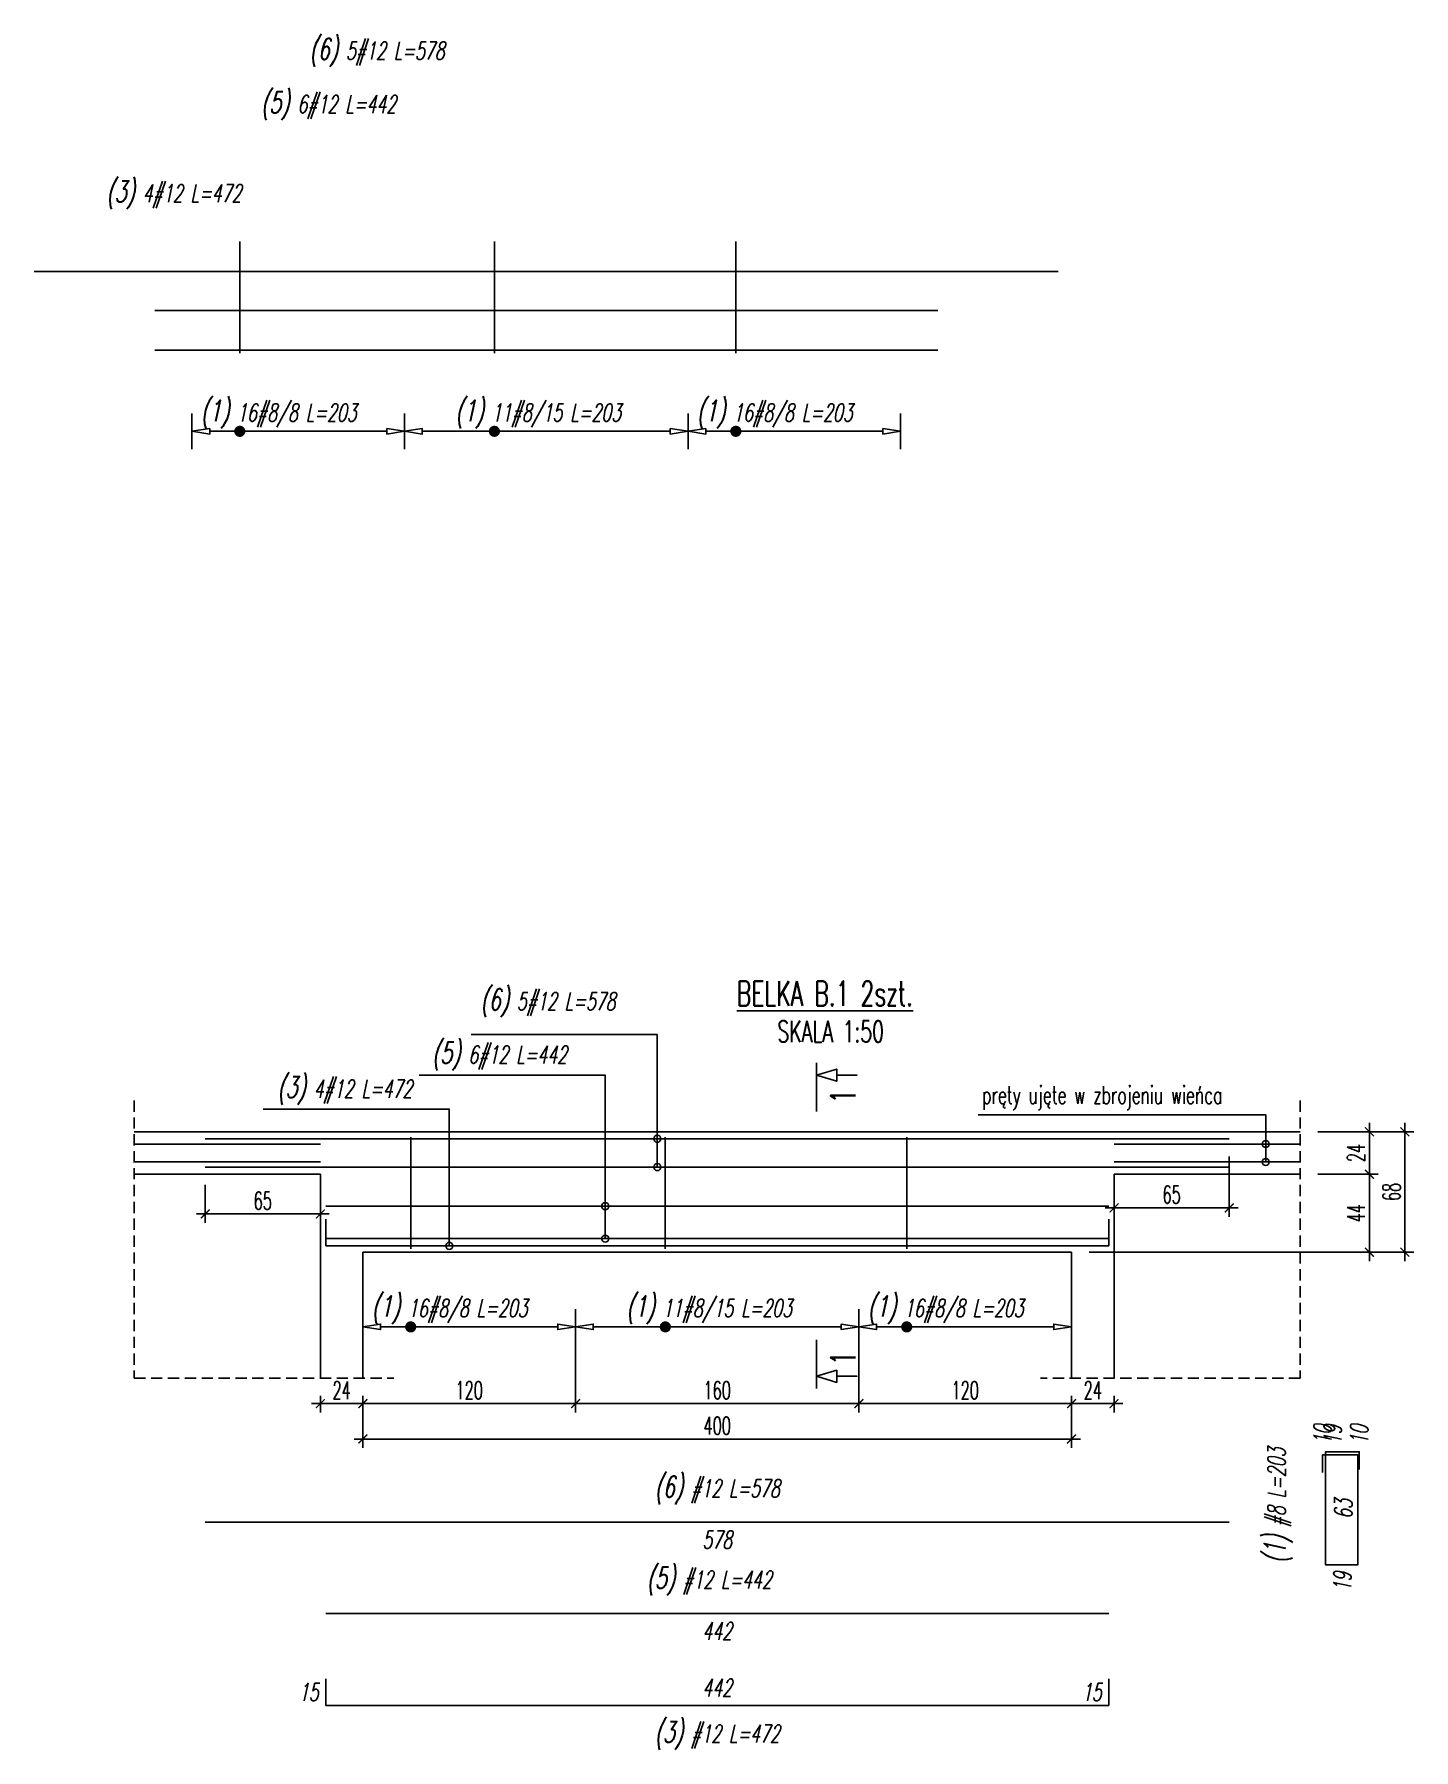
# Model space of a CAD drawing. Header units: millimetres. Extents: x 26458 to 31924, y -55340 to -52939.
# Drawn here: x 27282 to 28061, y -53908 to -52939 of the extents above; entities that cross this region are included whole.
import ezdxf
from ezdxf.enums import TextEntityAlignment as Align

# ---------------------------------------------------------------- set-up
doc = ezdxf.new("R2010")
doc.units = ezdxf.units.MM
doc.linetypes.add('DASHED2', pattern=[9.525, 6.35, -3.175])
doc.layers.get('Defpoints').update_dxf_attribs({"color": 251})
for name, color, linetype in [('K-HATCHpręt', 105, 'Continuous'), ('K-ODNOSNIK', 8, 'Continuous'), ('K-POMOCNICZE', 9, 'DASHED2'), ('K-SCIANY', 2, 'Continuous'), ('K-TEXT 2.4mm', 71, 'Continuous'), ('K-TEXT 2.8mm', 101, 'Continuous'), ('K-TEXT 2mm', 254, 'Continuous'), ('K-WYMIARY', 1, 'Continuous'), ('K-ZBROJ_12', 161, 'Continuous'), ('N-35-PLYTY', 101, 'Continuous'), ('ZBROJA_NIEZLICZAC', 255, 'Continuous'), ('ZBROJA_PRET', 161, 'Continuous'), ('ZBROJA_RZUTPR', 141, 'Continuous'), ('ZBROJA_RZUTPR1', 255, 'Continuous'), ('ZBROJA_ZASIEG', 253, 'Continuous'), ('ZBROJA_ZLICZAC', 125, 'Continuous')]:
    doc.layers.add(name, color=color, linetype=linetype)
doc.styles.add('STYL_ZBROJA', font='romanszb.shx', dxfattribs={"width": 0.65, "oblique": 12})
doc.styles.add('text 2.4mm', font='romans.shx', dxfattribs={"width": 0.65})
doc.styles.add('text 2.8mm', font='romans.shx', dxfattribs={"width": 0.65})
doc.styles.add('text 2mm', font='romans.shx', dxfattribs={"width": 0.65})
doc.styles.add('WYM1', font='romanszb.shx', dxfattribs={"width": 0.6})
doc.dimstyles.new('CM100', dxfattribs={"dimscale": 5, "dimtxt": 2, "dimasz": 1, "dimexe": 1, "dimexo": 2, "dimgap": 0.5, "dimtad": 1, "dimrnd": 0.5, "dimdsep": 46, "dimtxsty": 'WYM1', "dimblk": 'OBLIQUE', "dimcen": 0, "dimdle": 1, "dimclrd": 253, "dimclre": 251, "dimclrt": 30, "dimadec": 0, "dimazin": 0, "dimtfac": 1, "dimtix": 1, "dimtmove": 0, "dimatfit": 0, "dimfxl": 1, "dimtfillclr": 256, "dimtolj": 1, "dimarcsym": 0})

# ---------------------------------------------------------------- blocks, each defined once
blk = doc.blocks.new('_ArchTick')
at = {"color": 0, "linetype": 'ByBlock', "const_width": 0.15}
blk.add_lwpolyline([(-0.5, -0.5), (0.5, 0.5)], dxfattribs=at)
blk = doc.blocks.new('*D74')
at = {"layer": 'Defpoints', "color": 0, "transparency": 16777216}
for p in [(27467.85, -53697.78), (27867.85, -53697.78), (27867.85, -53732.18)]:
    blk.add_point(p, dxfattribs=at)
at = {"layer": 'K-WYMIARY', "color": 251, "lineweight": -2, "transparency": 16777216}
for p, q in [((27467.85, -53707.78), (27467.85, -53737.18)), ((27867.85, -53707.78), (27867.85, -53737.18))]:
    blk.add_line(p, q, dxfattribs=at)
at = {"layer": 'K-WYMIARY', "color": 253, "lineweight": -2, "transparency": 16777216}
blk.add_line((27462.85, -53732.18), (27872.85, -53732.18), dxfattribs=at)
at = {"layer": 'K-WYMIARY', "color": 253, "lineweight": -2, "transparency": 16777216, "xscale": 5, "yscale": 5, "zscale": 5, "rotation": 180}
blk.add_blockref('_ArchTick', (27467.85, -53732.18), dxfattribs=at)
at = {"layer": 'K-WYMIARY', "color": 253, "lineweight": -2, "transparency": 16777216, "xscale": 5, "yscale": 5, "zscale": 5}
blk.add_blockref('_ArchTick', (27867.85, -53732.18), dxfattribs=at)
at = {"layer": 'K-WYMIARY', "color": 30, "transparency": 16777216, "insert": (27667.85, -53724.68), "char_height": 10, "attachment_point": 5, "style": 'WYM1'}
blk.add_mtext('\\A1;400', dxfattribs=at)
blk = doc.blocks.new('*D75')
at = {"layer": 'Defpoints', "color": 0, "transparency": 16777216}
for p in [(27587.85, -53668.87), (27467.85, -53697.78), (27587.85, -53712.18)]:
    blk.add_point(p, dxfattribs=at)
at = {"layer": 'K-WYMIARY', "color": 251, "lineweight": -2, "transparency": 16777216}
for p, q in [((27587.85, -53678.87), (27587.85, -53717.18)), ((27467.85, -53707.78), (27467.85, -53717.18))]:
    blk.add_line(p, q, dxfattribs=at)
at = {"layer": 'K-WYMIARY', "color": 253, "lineweight": -2, "transparency": 16777216}
blk.add_line((27462.85, -53712.18), (27592.85, -53712.18), dxfattribs=at)
at = {"layer": 'K-WYMIARY', "color": 253, "lineweight": -2, "transparency": 16777216, "xscale": 5, "yscale": 5, "zscale": 5, "rotation": 180}
blk.add_blockref('_ArchTick', (27467.85, -53712.18), dxfattribs=at)
at = {"layer": 'K-WYMIARY', "color": 253, "lineweight": -2, "transparency": 16777216, "xscale": 5, "yscale": 5, "zscale": 5}
blk.add_blockref('_ArchTick', (27587.85, -53712.18), dxfattribs=at)
at = {"layer": 'K-WYMIARY', "color": 30, "transparency": 16777216, "insert": (27527.85, -53704.68), "char_height": 10, "attachment_point": 5, "style": 'WYM1'}
blk.add_mtext('\\A1;120', dxfattribs=at)
blk = doc.blocks.new('*D76')
at = {"layer": 'Defpoints', "color": 0, "transparency": 16777216}
for p in [(27587.85, -53668.87), (27747.85, -53668.87), (27747.85, -53712.18)]:
    blk.add_point(p, dxfattribs=at)
at = {"layer": 'K-WYMIARY', "color": 251, "lineweight": -2, "transparency": 16777216}
for p, q in [((27587.85, -53678.87), (27587.85, -53717.18)), ((27747.85, -53678.87), (27747.85, -53717.18))]:
    blk.add_line(p, q, dxfattribs=at)
at = {"layer": 'K-WYMIARY', "color": 253, "lineweight": -2, "transparency": 16777216}
blk.add_line((27582.85, -53712.18), (27752.85, -53712.18), dxfattribs=at)
at = {"layer": 'K-WYMIARY', "color": 253, "lineweight": -2, "transparency": 16777216, "xscale": 5, "yscale": 5, "zscale": 5, "rotation": 180}
blk.add_blockref('_ArchTick', (27587.85, -53712.18), dxfattribs=at)
at = {"layer": 'K-WYMIARY', "color": 253, "lineweight": -2, "transparency": 16777216, "xscale": 5, "yscale": 5, "zscale": 5}
blk.add_blockref('_ArchTick', (27747.85, -53712.18), dxfattribs=at)
at = {"layer": 'K-WYMIARY', "color": 30, "transparency": 16777216, "insert": (27667.85, -53704.68), "char_height": 10, "attachment_point": 5, "style": 'WYM1'}
blk.add_mtext('\\A1;160', dxfattribs=at)
blk = doc.blocks.new('*D77')
at = {"layer": 'Defpoints', "color": 0, "transparency": 16777216}
for p in [(27747.85, -53668.87), (27867.85, -53697.78), (27867.85, -53712.18)]:
    blk.add_point(p, dxfattribs=at)
at = {"layer": 'K-WYMIARY', "color": 251, "lineweight": -2, "transparency": 16777216}
for p, q in [((27747.85, -53678.87), (27747.85, -53717.18)), ((27867.85, -53707.78), (27867.85, -53717.18))]:
    blk.add_line(p, q, dxfattribs=at)
at = {"layer": 'K-WYMIARY', "color": 253, "lineweight": -2, "transparency": 16777216}
blk.add_line((27742.85, -53712.18), (27872.85, -53712.18), dxfattribs=at)
at = {"layer": 'K-WYMIARY', "color": 253, "lineweight": -2, "transparency": 16777216, "xscale": 5, "yscale": 5, "zscale": 5, "rotation": 180}
blk.add_blockref('_ArchTick', (27747.85, -53712.18), dxfattribs=at)
at = {"layer": 'K-WYMIARY', "color": 253, "lineweight": -2, "transparency": 16777216, "xscale": 5, "yscale": 5, "zscale": 5}
blk.add_blockref('_ArchTick', (27867.85, -53712.18), dxfattribs=at)
at = {"layer": 'K-WYMIARY', "color": 30, "transparency": 16777216, "insert": (27807.85, -53704.68), "char_height": 10, "attachment_point": 5, "style": 'WYM1'}
blk.add_mtext('\\A1;120', dxfattribs=at)
blk = doc.blocks.new('*D78')
at = {"layer": 'Defpoints', "color": 0, "transparency": 16777216}
for p in [(27996.94, -53558.71), (27996.94, -53582.71), (28035.98, -53582.71)]:
    blk.add_point(p, dxfattribs=at)
at = {"layer": 'K-WYMIARY', "color": 253, "lineweight": -2, "transparency": 16777216}
blk.add_line((28035.98, -53553.71), (28035.98, -53587.71), dxfattribs=at)
at = {"layer": 'K-WYMIARY', "color": 251, "lineweight": -2, "transparency": 16777216}
for p, q in [((28006.94, -53558.71), (28040.98, -53558.71)), ((28006.94, -53582.71), (28040.98, -53582.71))]:
    blk.add_line(p, q, dxfattribs=at)
at = {"layer": 'K-WYMIARY', "color": 253, "lineweight": -2, "transparency": 16777216, "xscale": 5, "yscale": 5, "zscale": 5}
for p, rotation in [((28035.98, -53558.71), 90), ((28035.98, -53582.71), 270)]:
    blk.add_blockref('_ArchTick', p, dxfattribs=dict(at, rotation=rotation))
at = {"layer": 'K-WYMIARY', "color": 30, "transparency": 16777216, "insert": (28028.48, -53570.71), "char_height": 10, "attachment_point": 5, "rotation": 90, "style": 'WYM1'}
blk.add_mtext('\\A1;24', dxfattribs=at)
blk = doc.blocks.new('*D79')
at = {"layer": 'Defpoints', "color": 0, "transparency": 16777216}
for p in [(27996.94, -53582.71), (27867.85, -53626.71), (28035.98, -53626.71)]:
    blk.add_point(p, dxfattribs=at)
at = {"layer": 'K-WYMIARY', "color": 251, "lineweight": -2, "transparency": 16777216}
for p, q in [((28006.94, -53582.71), (28040.98, -53582.71)), ((27877.85, -53626.71), (28040.98, -53626.71))]:
    blk.add_line(p, q, dxfattribs=at)
at = {"layer": 'K-WYMIARY', "color": 253, "lineweight": -2, "transparency": 16777216}
blk.add_line((28035.98, -53577.71), (28035.98, -53631.71), dxfattribs=at)
at = {"layer": 'K-WYMIARY', "color": 253, "lineweight": -2, "transparency": 16777216, "xscale": 5, "yscale": 5, "zscale": 5}
for p, rotation in [((28035.98, -53582.71), 90), ((28035.98, -53626.71), 270)]:
    blk.add_blockref('_ArchTick', p, dxfattribs=dict(at, rotation=rotation))
at = {"layer": 'K-WYMIARY', "color": 30, "transparency": 16777216, "insert": (28028.48, -53604.71), "char_height": 10, "attachment_point": 5, "rotation": 90, "style": 'WYM1'}
blk.add_mtext('\\A1;44', dxfattribs=at)
blk = doc.blocks.new('*D80')
at = {"layer": 'Defpoints', "color": 0, "transparency": 16777216}
for p in [(27996.94, -53558.71), (27867.85, -53626.71), (28055.98, -53626.71)]:
    blk.add_point(p, dxfattribs=at)
at = {"layer": 'K-WYMIARY', "color": 253, "lineweight": -2, "transparency": 16777216}
blk.add_line((28055.98, -53553.71), (28055.98, -53631.71), dxfattribs=at)
at = {"layer": 'K-WYMIARY', "color": 251, "lineweight": -2, "transparency": 16777216}
for p, q in [((28006.94, -53558.71), (28060.98, -53558.71)), ((27877.85, -53626.71), (28060.98, -53626.71))]:
    blk.add_line(p, q, dxfattribs=at)
at = {"layer": 'K-WYMIARY', "color": 253, "lineweight": -2, "transparency": 16777216, "xscale": 5, "yscale": 5, "zscale": 5}
for p, rotation in [((28055.98, -53558.71), 90), ((28055.98, -53626.71), 270)]:
    blk.add_blockref('_ArchTick', p, dxfattribs=dict(at, rotation=rotation))
at = {"layer": 'K-WYMIARY', "color": 30, "transparency": 16777216, "insert": (28048.48, -53592.71), "char_height": 10, "attachment_point": 5, "rotation": 90, "style": 'WYM1'}
blk.add_mtext('\\A1;68', dxfattribs=at)
blk = doc.blocks.new('*D83')
at = {"layer": 'Defpoints', "color": 0, "transparency": 16777216}
for p in [(27956.85, -53562.65), (27891.85, -53582.71), (27956.85, -53601.68)]:
    blk.add_point(p, dxfattribs=at)
at = {"layer": 'K-WYMIARY', "color": 251, "lineweight": -2, "transparency": 16777216}
for p, q in [((27956.85, -53572.65), (27956.85, -53606.68)), ((27891.85, -53592.71), (27891.85, -53606.68))]:
    blk.add_line(p, q, dxfattribs=at)
at = {"layer": 'K-WYMIARY', "color": 253, "lineweight": -2, "transparency": 16777216}
blk.add_line((27886.85, -53601.68), (27961.85, -53601.68), dxfattribs=at)
at = {"layer": 'K-WYMIARY', "color": 253, "lineweight": -2, "transparency": 16777216, "xscale": 5, "yscale": 5, "zscale": 5, "rotation": 180}
blk.add_blockref('_ArchTick', (27891.85, -53601.68), dxfattribs=at)
at = {"layer": 'K-WYMIARY', "color": 253, "lineweight": -2, "transparency": 16777216, "xscale": 5, "yscale": 5, "zscale": 5}
blk.add_blockref('_ArchTick', (27956.85, -53601.68), dxfattribs=at)
at = {"layer": 'K-WYMIARY', "color": 30, "transparency": 16777216, "insert": (27924.35, -53594.18), "char_height": 10, "attachment_point": 5, "style": 'WYM1'}
blk.add_mtext('\\A1;65', dxfattribs=at)
blk = doc.blocks.new('*D84')
at = {"layer": 'Defpoints', "color": 0, "transparency": 16777216}
for p in [(27378.85, -53578.65), (27443.85, -53582.71), (27443.85, -53605.12)]:
    blk.add_point(p, dxfattribs=at)
at = {"layer": 'K-WYMIARY', "color": 251, "lineweight": -2, "transparency": 16777216}
for p, q in [((27378.85, -53588.65), (27378.85, -53610.12)), ((27443.85, -53592.71), (27443.85, -53610.12))]:
    blk.add_line(p, q, dxfattribs=at)
at = {"layer": 'K-WYMIARY', "color": 253, "lineweight": -2, "transparency": 16777216}
blk.add_line((27373.85, -53605.12), (27448.85, -53605.12), dxfattribs=at)
at = {"layer": 'K-WYMIARY', "color": 253, "lineweight": -2, "transparency": 16777216, "xscale": 5, "yscale": 5, "zscale": 5, "rotation": 180}
blk.add_blockref('_ArchTick', (27378.85, -53605.12), dxfattribs=at)
at = {"layer": 'K-WYMIARY', "color": 253, "lineweight": -2, "transparency": 16777216, "xscale": 5, "yscale": 5, "zscale": 5}
blk.add_blockref('_ArchTick', (27443.85, -53605.12), dxfattribs=at)
at = {"layer": 'K-WYMIARY', "color": 30, "transparency": 16777216, "insert": (27411.35, -53597.62), "char_height": 10, "attachment_point": 5, "style": 'WYM1'}
blk.add_mtext('\\A1;65', dxfattribs=at)
blk = doc.blocks.new('*D123')
at = {"layer": 'Defpoints', "color": 0, "transparency": 16777216}
for p in [(27867.85, -53697.78), (27891.85, -53697.78), (27891.85, -53712.18)]:
    blk.add_point(p, dxfattribs=at)
at = {"layer": 'K-WYMIARY', "color": 253, "lineweight": -2, "transparency": 16777216}
blk.add_line((27862.85, -53712.18), (27896.85, -53712.18), dxfattribs=at)
at = {"layer": 'K-WYMIARY', "color": 251, "lineweight": -2, "transparency": 16777216}
for p, q in [((27867.85, -53707.78), (27867.85, -53717.18)), ((27891.85, -53707.78), (27891.85, -53717.18))]:
    blk.add_line(p, q, dxfattribs=at)
at = {"layer": 'K-WYMIARY', "color": 253, "lineweight": -2, "transparency": 16777216, "xscale": 5, "yscale": 5, "zscale": 5, "rotation": 180}
blk.add_blockref('_ArchTick', (27867.85, -53712.18), dxfattribs=at)
at = {"layer": 'K-WYMIARY', "color": 253, "lineweight": -2, "transparency": 16777216, "xscale": 5, "yscale": 5, "zscale": 5}
blk.add_blockref('_ArchTick', (27891.85, -53712.18), dxfattribs=at)
at = {"layer": 'K-WYMIARY', "color": 30, "transparency": 16777216, "insert": (27879.85, -53704.68), "char_height": 10, "attachment_point": 5, "style": 'WYM1'}
blk.add_mtext('\\A1;24', dxfattribs=at)
blk = doc.blocks.new('*D124')
at = {"layer": 'Defpoints', "color": 0, "transparency": 16777216}
for p in [(27443.85, -53697.78), (27467.85, -53697.78), (27443.85, -53712.18)]:
    blk.add_point(p, dxfattribs=at)
at = {"layer": 'K-WYMIARY', "color": 253, "lineweight": -2, "transparency": 16777216}
blk.add_line((27472.85, -53712.18), (27438.85, -53712.18), dxfattribs=at)
at = {"layer": 'K-WYMIARY', "color": 251, "lineweight": -2, "transparency": 16777216}
for p, q in [((27443.85, -53707.78), (27443.85, -53717.18)), ((27467.85, -53707.78), (27467.85, -53717.18))]:
    blk.add_line(p, q, dxfattribs=at)
at = {"layer": 'K-WYMIARY', "color": 253, "lineweight": -2, "transparency": 16777216, "xscale": 5, "yscale": 5, "zscale": 5, "rotation": 180}
blk.add_blockref('_ArchTick', (27443.85, -53712.18), dxfattribs=at)
at = {"layer": 'K-WYMIARY', "color": 253, "lineweight": -2, "transparency": 16777216, "xscale": 5, "yscale": 5, "zscale": 5}
blk.add_blockref('_ArchTick', (27467.85, -53712.18), dxfattribs=at)
at = {"layer": 'K-WYMIARY', "color": 30, "transparency": 16777216, "insert": (27455.85, -53704.68), "char_height": 10, "attachment_point": 5, "style": 'WYM1'}
blk.add_mtext('\\A1;24', dxfattribs=at)

msp = doc.modelspace()

# ---------------------------------------------------------------- linework, layer by layer
at = {"layer": 'K-HATCHpręt'}
for points in [[(27338.751, -53565.647), (27443.847, -53565.647)], [(27996.943, -53565.647), (27891.847, -53565.647)], [(27338.751, -53575.767), (27443.847, -53575.767)], [(27996.943, -53575.767), (27891.847, -53575.767)]]:
    msp.add_lwpolyline(points, dxfattribs=at)
at = {"layer": 'K-ODNOSNIK'}
for points in [[(27528.922, -53503.87), (27634.017, -53503.87), (27634.017, -53578.65)], [(27499.533, -53526.772), (27604.628, -53526.772), (27604.628, -53619.025)], [(27411.504, -53545.923), (27516.598, -53545.923), (27516.598, -53623.107)], [(27977.464, -53575.767), (27977.464, -53549.121), (27815.073, -53549.121)]]:
    msp.add_lwpolyline(points, dxfattribs=at)
for centre in [(27634.017, -53562.647), (27977.464, -53565.647), (27634.017, -53578.65), (27977.464, -53575.767), (27604.628, -53600.708), (27516.598, -53623.107), (27604.628, -53619.025)]:
    msp.add_circle(centre, 2, dxfattribs=at)
at = {"layer": 'K-POMOCNICZE'}
for points in [[(27338.751, -53541.071), (27338.751, -53697.785), (27485.281, -53697.785)], [(27996.943, -53541.071), (27996.943, -53697.785), (27850.413, -53697.785)]]:
    msp.add_lwpolyline(points, dxfattribs=at)
at = {"layer": 'K-SCIANY'}
for p, q in [((27338.751, -53558.707), (27996.943, -53558.707)), ((27443.847, -53582.707), (27338.751, -53582.707)), ((27443.847, -53582.707), (27443.847, -53697.785)), ((27891.847, -53582.707), (27891.847, -53697.785)), ((27891.847, -53582.707), (27996.943, -53582.707)), ((27467.847, -53626.707), (27467.847, -53697.785)), ((27867.847, -53626.707), (27867.847, -53697.785))]:
    msp.add_line(p, q, dxfattribs=at)
msp.add_lwpolyline([(27467.847, -53626.707), (27867.847, -53626.707)], dxfattribs=at)
at = {"layer": 'K-ZBROJ_12'}
for p, q in [((27956.847, -53562.647), (27378.847, -53562.647)), ((27446.847, -53608.107), (27446.847, -53623.107)), ((27888.847, -53608.107), (27888.847, -53623.107))]:
    msp.add_line(p, q, dxfattribs=at)
msp.add_lwpolyline([(27446.847, -53619.025), (27888.847, -53619.025)], dxfattribs=at)
at = {"layer": 'N-35-PLYTY', "linetype": 'Continuous', "extrusion": (2.20399e-16, -1.07059e-31, -1), "flags": 128}
for points in [[(-27723.869, -53519.875), (-27723.869, -53526.732), (-27735.298, -53523.304), (-27735.298, -53526.732), (-27746.726, -53526.732), (-27735.298, -53526.732), (-27735.298, -53530.161), (-27723.869, -53526.732), (-27723.869, -53547.304)], [(-27723.869, -53703.603), (-27723.869, -53696.746), (-27735.298, -53700.174), (-27735.298, -53696.746), (-27746.726, -53696.746), (-27735.298, -53696.746), (-27735.298, -53693.317), (-27723.869, -53696.746), (-27723.869, -53676.174)]]:
    msp.add_lwpolyline(points, dxfattribs=at)
at = {"layer": 'ZBROJA_PRET'}
for p, q in [((27398.346, -53056.068), (27398.346, -53119.068)), ((27542.074, -53056.068), (27542.074, -53119.068)), ((27678.346, -53056.068), (27678.346, -53119.068)), ((27282.369, -53073.011), (27860.369, -53073.011)), ((27350.369, -53095.069), (27792.369, -53095.069)), ((27350.369, -53117.468), (27792.369, -53117.468)), ((27494.824, -53561.707), (27494.824, -53624.707)), ((27638.552, -53561.707), (27638.552, -53624.707)), ((27774.824, -53561.707), (27774.824, -53624.707)), ((27378.847, -53578.65), (27956.847, -53578.65)), ((27446.847, -53600.708), (27888.847, -53600.708)), ((27446.847, -53623.107), (27888.847, -53623.107))]:
    msp.add_line(p, q, dxfattribs=at)
at = {"layer": 'ZBROJA_RZUTPR'}
for points in [[(28030.268, -53749.357), (28030.268, -53739.357, 0.4142221), (28030.268, -53739.357), (28011.268, -53739.357, 0.414205), (28011.268, -53739.357), (28011.268, -53803.22, 0.4142136), (28011.268, -53803.22), (28029.404, -53803.22, 0.4142136), (28029.404, -53803.22), (28029.404, -53741.084, 0.4142136), (28029.404, -53741.084), (28009.541, -53741.084, 0.4142136), (28009.541, -53741.084), (28009.541, -53751.084)], [(27888.847, -53867.58), (27888.847, -53882.58, -0.4142136), (27888.847, -53882.58), (27446.847, -53882.58, -0.4142136), (27446.847, -53882.58), (27446.847, -53867.58)]]:
    msp.add_lwpolyline(points, format="xyb", dxfattribs=at)
for points in [[(27378.847, -53779.062), (27956.847, -53779.062)], [(27446.847, -53830.601), (27888.847, -53830.601)]]:
    msp.add_lwpolyline(points, dxfattribs=at)
at = {"layer": 'ZBROJA_ZASIEG'}
for p, q in [((27371.369, -53153.234), (27371.369, -53173.234)), ((27491.369, -53153.234), (27491.369, -53173.234)), ((27491.369, -53153.234), (27491.369, -53173.234)), ((27651.369, -53153.234), (27651.369, -53173.234)), ((27651.369, -53153.234), (27651.369, -53173.234)), ((27771.369, -53153.234), (27771.369, -53173.234)), ((27467.847, -53658.873), (27467.847, -53678.873)), ((27587.847, -53658.873), (27587.847, -53678.873)), ((27587.847, -53658.873), (27587.847, -53678.873)), ((27747.847, -53658.873), (27747.847, -53678.873)), ((27747.847, -53658.873), (27747.847, -53678.873)), ((27867.847, -53658.873), (27867.847, -53678.873))]:
    msp.add_line(p, q, dxfattribs=at)
at = {"layer": 'ZBROJA_ZASIEG', "const_width": 3.15}
for points in [[(27396.771, -53163.234, 1), (27399.921, -53163.234, 1)], [(27540.499, -53163.234, 1), (27543.649, -53163.234, 1)], [(27676.771, -53163.234, 1), (27679.921, -53163.234, 1)], [(27493.249, -53668.873, 1), (27496.399, -53668.873, 1)], [(27636.977, -53668.873, 1), (27640.127, -53668.873, 1)], [(27773.249, -53668.873, 1), (27776.399, -53668.873, 1)]]:
    msp.add_lwpolyline(points, format="xyb", close=True, dxfattribs=at)
at = {"layer": 'ZBROJA_ZASIEG'}
for points in [[(27381.369, -53163.234), (27381.369, -53164.784), (27371.369, -53163.234), (27381.369, -53161.684), (27381.369, -53163.234), (27481.369, -53163.234), (27481.369, -53164.784), (27491.369, -53163.234), (27481.369, -53161.684), (27481.369, -53163.234)], [(27501.369, -53163.234), (27501.369, -53164.784), (27491.369, -53163.234), (27501.369, -53161.684), (27501.369, -53163.234), (27641.369, -53163.234), (27641.369, -53164.784), (27651.369, -53163.234), (27641.369, -53161.684), (27641.369, -53163.234)], [(27661.369, -53163.234), (27661.369, -53164.784), (27651.369, -53163.234), (27661.369, -53161.684), (27661.369, -53163.234), (27761.369, -53163.234), (27761.369, -53164.784), (27771.369, -53163.234), (27761.369, -53161.684), (27761.369, -53163.234)], [(27477.847, -53668.873), (27477.847, -53670.423), (27467.847, -53668.873), (27477.847, -53667.323), (27477.847, -53668.873), (27577.847, -53668.873), (27577.847, -53670.423), (27587.847, -53668.873), (27577.847, -53667.323), (27577.847, -53668.873)], [(27597.847, -53668.873), (27597.847, -53670.423), (27587.847, -53668.873), (27597.847, -53667.323), (27597.847, -53668.873), (27737.847, -53668.873), (27737.847, -53670.423), (27747.847, -53668.873), (27737.847, -53667.323), (27737.847, -53668.873)], [(27757.847, -53668.873), (27757.847, -53670.423), (27747.847, -53668.873), (27757.847, -53667.323), (27757.847, -53668.873), (27857.847, -53668.873), (27857.847, -53670.423), (27867.847, -53668.873), (27857.847, -53667.323), (27857.847, -53668.873)]]:
    msp.add_lwpolyline(points, dxfattribs=at)

# ---------------------------------------------------------------- texts
at = {"layer": 'K-TEXT 2.4mm', "style": 'text 2.4mm', "width": 0.65}
msp.add_text('SKALA 1:50', height=12, dxfattribs=at).set_placement((27701.805, -53508.055))
at = {"layer": 'K-TEXT 2.8mm', "lineweight": -2, "style": 'text 2.8mm', "width": 0.65}
msp.add_text('%%UBELKA B.1 2szt.', height=14, dxfattribs=at).set_placement((27678.944, -53487.665))
for p in [(27745.866, -53542.592), (27745.866, -53690.397)]:
    msp.add_text('1', height=14, rotation=90, dxfattribs=at).set_placement(p)
at = {"layer": 'K-TEXT 2mm', "style": 'text 2mm', "width": 0.65}
msp.add_text('pręty ujęte w zbrojeniu wieńca', height=10, dxfattribs=at).set_placement((27817.408, -53542.942))
at = {"layer": 'ZBROJA_NIEZLICZAC', "insert": (27992.57, -53769.583), "char_height": 20, "attachment_point": 8, "rotation": 90, "style": 'STYL_ZBROJA'}
msp.add_mtext('\\H12;\\C71;\\H10;\\C256;\\H12;\\C71;(1)\\H10;\\C256; #8 L=203', dxfattribs=at)
at = {"layer": 'ZBROJA_NIEZLICZAC', "char_height": 20, "attachment_point": 8, "style": 'STYL_ZBROJA'}
for s, insert in [('\\H12;\\C71;\\H10;\\C256;\\H12;\\C71;(6)\\H10;\\C256; #12 L=578', (27667.847, -53769.062)), ('\\H12;\\C71;\\H10;\\C256;\\H12;\\C71;(5)\\H10;\\C256; #12 L=442', (27663.335, -53820.601)), ('\\H12;\\C71;\\H10;\\C256;\\H12;\\C71;(3)\\H10;\\C256; #12 L=472', (27667.847, -53907.58))]:
    msp.add_mtext(s, dxfattribs=dict(at, insert=insert))
at = {"layer": 'ZBROJA_RZUTPR1', "style": 'STYL_ZBROJA', "oblique": 12, "width": 0.65}
for s, p in [('10', (28009.541, -53735.357)), ('19', (28015.268, -53735.357)), ('10', (28030.268, -53735.357))]:
    msp.add_text(s, height=10, rotation=90, dxfattribs=at).set_placement(p, align=Align.MIDDLE_LEFT)
msp.add_text('63', height=10, rotation=90, dxfattribs=at).set_placement((28021.268, -53771.72), align=Align.MIDDLE)
for s, p in [('578', (27667.847, -53789.062)), ('442', (27667.847, -53840.601)), ('442', (27667.847, -53872.58))]:
    msp.add_text(s, height=10, dxfattribs=at).set_placement(p, align=Align.MIDDLE)
msp.add_text('19', height=10, rotation=90, dxfattribs=at).set_placement((28020.768, -53807.22), align=Align.MIDDLE_RIGHT)
for p in [(27442.847, -53875.08), (27884.847, -53875.08)]:
    msp.add_text('15', height=10, dxfattribs=at).set_placement(p, align=Align.MIDDLE_RIGHT)
at = {"layer": 'ZBROJA_ZLICZAC', "char_height": 20, "attachment_point": 7, "style": 'STYL_ZBROJA'}
for s, insert in [('\\H12;\\C71;\\H10;\\C256;\\H12;\\C71;(6)\\H10;\\C256; 5#12 L=578', (27437.733, -52957.367)), ('\\H12;\\C71;\\H10;\\C256;\\H12;\\C71;(5)\\H10;\\C256; 6#12 L=442', (27410.368, -52987.531)), ('\\H12;\\C71;\\H10;\\C256;\\H12;\\C71;(3)\\H10;\\C256; 4#12 L=472', (27323.048, -53037.819)), ('\\H12;\\C71;\\H10;\\C256;\\H12;\\C71;(1)\\H10;\\C256; 16#8/8 L=203', (27376.343, -53161.633)), ('\\H12;\\C71;\\H10;\\C256;\\H12;\\C71;(1)\\H10;\\C256; 11#8/15 L=203', (27520.071, -53161.633)), ('\\H12;\\C71;\\H10;\\C256;\\H12;\\C71;(1)\\H10;\\C256; 16#8/8 L=203', (27656.343, -53161.633)), ('\\H12;\\C71;\\H10;\\C256;\\H12;\\C71;(6)\\H10;\\C256; 5#12 L=578', (27534.211, -53493.997)), ('\\H12;\\C71;\\H10;\\C256;\\H12;\\C71;(5)\\H10;\\C256; 6#12 L=442', (27506.846, -53524.161)), ('\\H12;\\C71;\\H10;\\C256;\\H12;\\C71;(3)\\H10;\\C256; 4#12 L=472', (27419.526, -53543.459)), ('\\H12;\\C71;\\H10;\\C256;\\H12;\\C71;(1)\\H10;\\C256; 16#8/8 L=203', (27472.821, -53667.272)), ('\\H12;\\C71;\\H10;\\C256;\\H12;\\C71;(1)\\H10;\\C256; 11#8/15 L=203', (27616.549, -53667.272)), ('\\H12;\\C71;\\H10;\\C256;\\H12;\\C71;(1)\\H10;\\C256; 16#8/8 L=203', (27752.821, -53667.272))]:
    msp.add_mtext(s, dxfattribs=dict(at, insert=insert))

# ---------------------------------------------------------------- dimensions: what is measured, and where the dimension line sits
at = {"layer": 'K-WYMIARY'}
for base, p1, p2, override, picture, middle in [((28055.979, -53626.707), (27996.943, -53558.707), (27867.847, -53626.707), {"dimblk": 'ArchTick'}, '*D80', (28048.479, -53592.707)), ((28035.979, -53582.707), (27996.943, -53558.707), (27996.943, -53582.707), {"dimblk": 'ArchTick'}, '*D78', (28028.479, -53570.707)), ((28035.979, -53626.707), (27996.943, -53582.707), (27867.847, -53626.707), {"dimblk": 'ArchTick', "dimtmove": 1}, '*D79', (28028.479, -53604.707))]:
    dim = msp.add_linear_dim(base=base, p1=p1, p2=p2, angle=90, dimstyle='CM100', override=override, dxfattribs=at)
    dim.commit()
    dim.dimension.update_dxf_attribs({"geometry": picture, "text_midpoint": middle})
for base, p1, p2, override, picture, middle in [((27956.847, -53601.682), (27891.847, -53582.707), (27956.847, -53562.647), {"dimblk": 'ArchTick'}, '*D83', (27924.347, -53594.182)), ((27443.847, -53605.124), (27378.847, -53578.65), (27443.847, -53582.707), {"dimblk": 'ArchTick'}, '*D84', (27411.347, -53597.624)), ((27587.847, -53712.177), (27467.847, -53697.785), (27587.847, -53668.873), {"dimblk": 'ArchTick'}, '*D75', (27527.847, -53704.677)), ((27747.847, -53712.177), (27587.847, -53668.873), (27747.847, -53668.873), {"dimblk": 'ArchTick', "dimtmove": 1}, '*D76', (27667.847, -53704.677)), ((27867.847, -53712.177), (27747.847, -53668.873), (27867.847, -53697.785), {"dimblk": 'ArchTick', "dimtmove": 1}, '*D77', (27807.847, -53704.677)), ((27443.847, -53712.177), (27467.847, -53697.785), (27443.847, -53697.785), {"dimblk": 'ArchTick', "dimtmove": 1}, '*D124', (27455.847, -53704.677)), ((27867.847, -53732.177), (27467.847, -53697.785), (27867.847, -53697.785), {"dimblk": 'ArchTick'}, '*D74', (27667.847, -53724.677)), ((27891.847, -53712.177), (27867.847, -53697.785), (27891.847, -53697.785), {"dimblk": 'ArchTick', "dimtmove": 1}, '*D123', (27879.847, -53704.677))]:
    dim = msp.add_linear_dim(base=base, p1=p1, p2=p2, dimstyle='CM100', override=override, dxfattribs=at)
    dim.commit()
    dim.dimension.update_dxf_attribs({"geometry": picture, "text_midpoint": middle})

doc.saveas('drawing.dxf')
